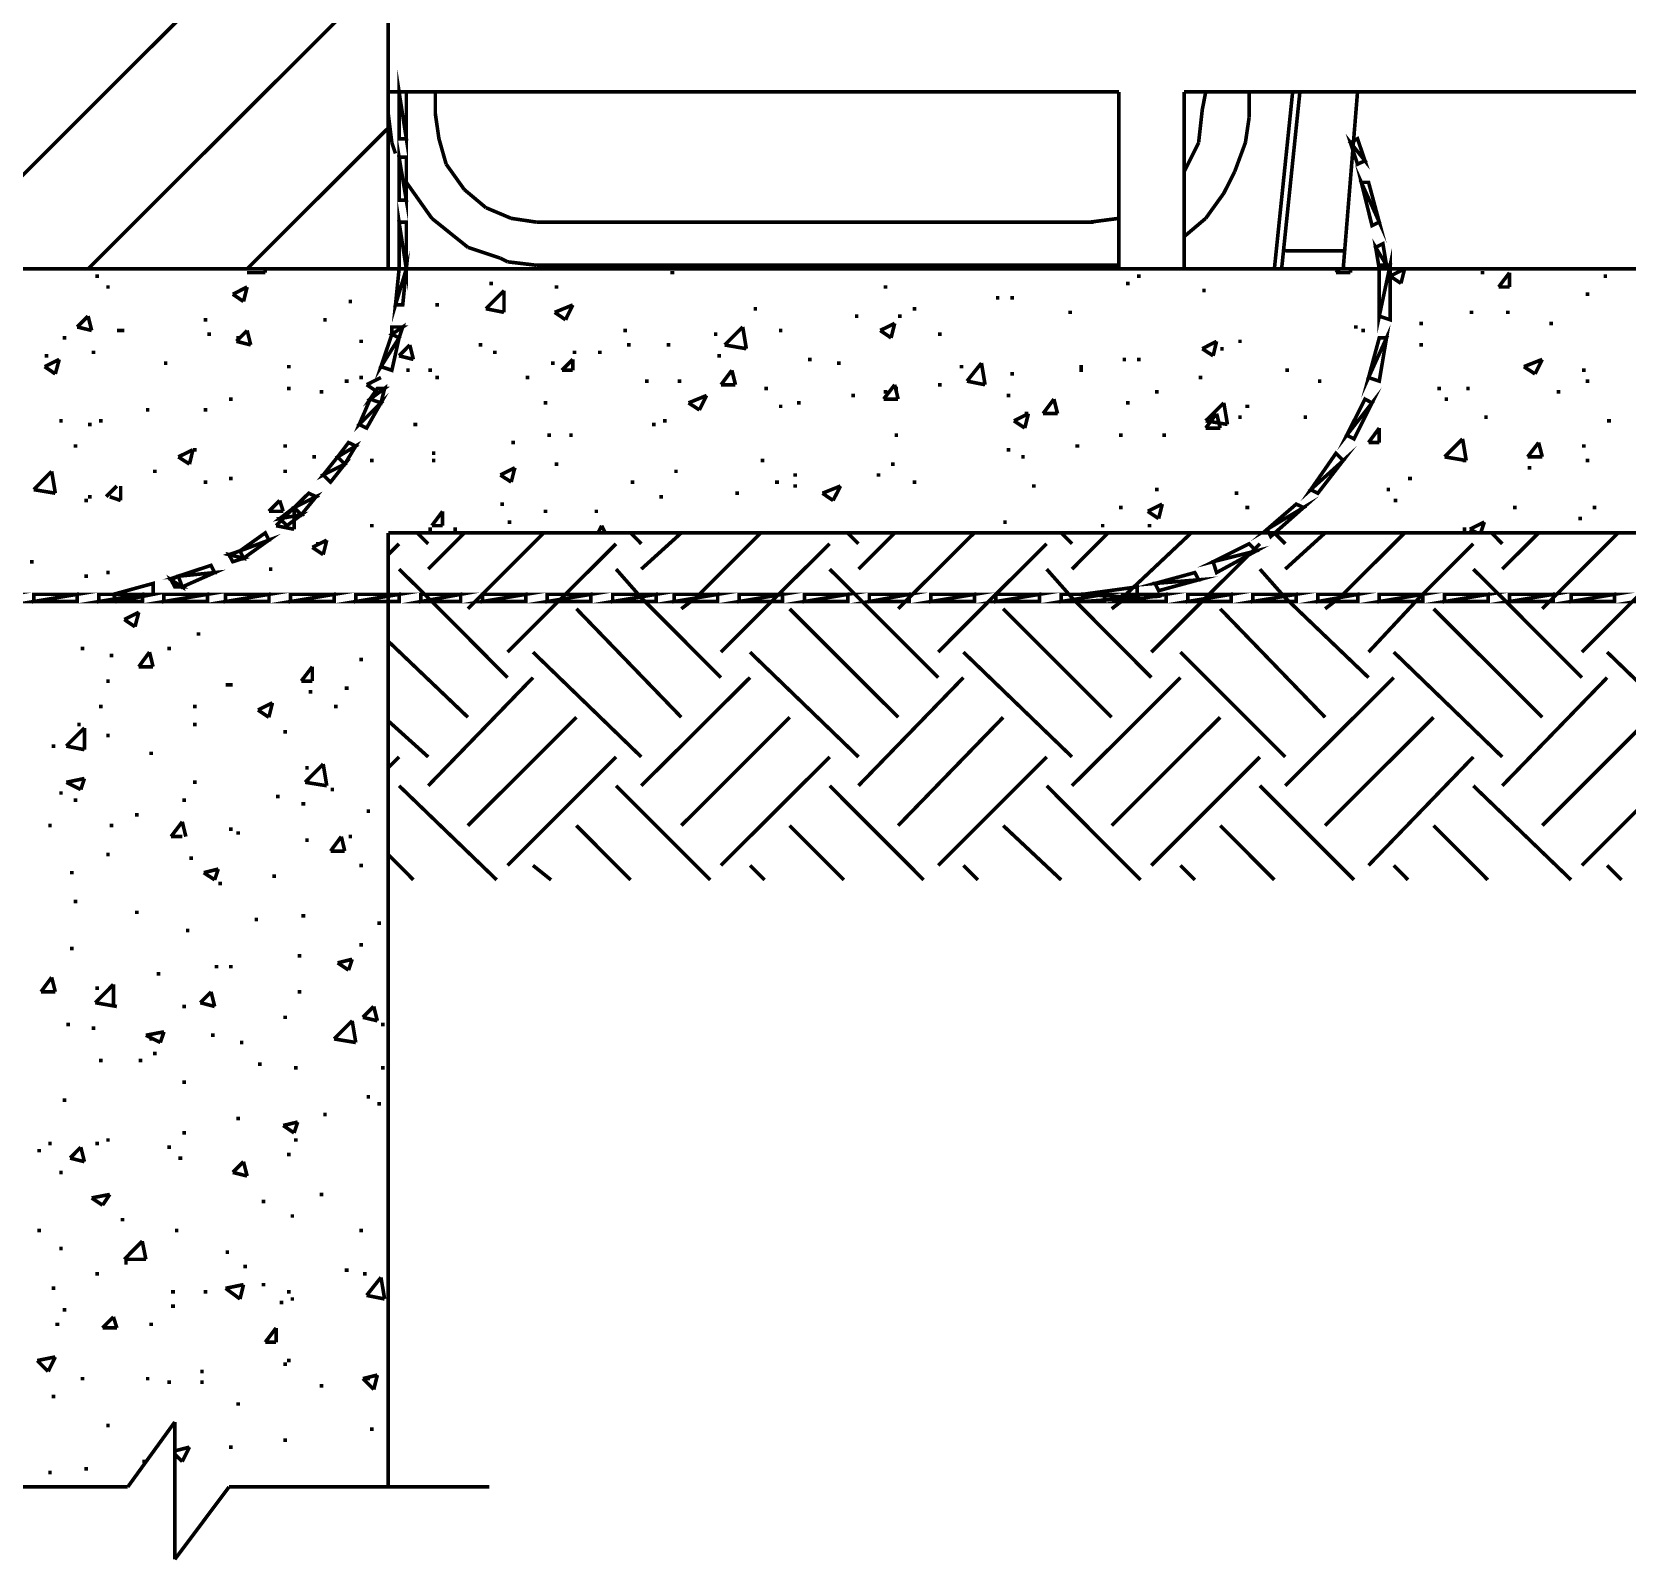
# Model space of a CAD drawing. Header units: metres. Extents: x 3290 to 4536, y 1562 to 1983.
# Drawn here: x 4018.59 to 4028.72, y 1672.8 to 1682.52 of the extents above; entities that cross this region are included whole.
import ezdxf

# ---------------------------------------------------------------- set-up
doc = ezdxf.new("R2010")
doc.units = ezdxf.units.M
for name, color, linetype in [('C00-00-00-BLACK', 7, 'Continuous'), ('C00-FF-00', 3, 'Continuous'), ('C95-49-00', 34, 'Continuous')]:
    doc.layers.add(name, color=color, linetype=linetype)

msp = doc.modelspace()

# ---------------------------------------------------------------- linework, layer by layer
at = {"layer": 'C00-00-00-BLACK', "const_width": 0.0229}
for points in [[(4020.849, 1742.303), (4020.849, 1681.01)], [(4018.047, 1681.124), (4020.849, 1683.924)], [(4018.943, 1681.01), (4020.849, 1682.914)], [(4025.489, 1682.134), (4020.849, 1682.134)], [(4020.849, 1681.997), (4020.849, 1682.134)], [(4021.148, 1681.997), (4021.148, 1682.134)], [(4025.489, 1681.01), (4025.489, 1682.134)], [(4034.906, 1682.134), (4025.903, 1682.134)], [(4025.903, 1681.01), (4025.903, 1682.134)], [(4026.04, 1682.134), (4026.018, 1682.02)], [(4026.316, 1682.134), (4026.316, 1681.974)], [(4026.592, 1682.134), (4026.476, 1681.01)], [(4026.638, 1682.134), (4026.522, 1681.01)], [(4027.004, 1682.134), (4026.913, 1681.01)], [(4020.849, 1681.997), (4020.872, 1681.812)], [(4021.148, 1681.997), (4021.171, 1681.837)], [(4025.995, 1681.812), (4026.018, 1682.02)], [(4026.292, 1681.812), (4026.316, 1681.974)], [(4019.953, 1681.01), (4020.849, 1681.905)], [(4020.872, 1681.812), (4020.895, 1681.743)], [(4021.171, 1681.837), (4021.217, 1681.675)], [(4025.903, 1681.628), (4025.995, 1681.812)], [(4026.224, 1681.628), (4026.292, 1681.812)], [(4021.217, 1681.675), (4021.332, 1681.514)], [(4020.964, 1681.56), (4021.126, 1681.331)], [(4026.155, 1681.491), (4026.224, 1681.628)], [(4021.332, 1681.514), (4021.469, 1681.399)], [(4026.04, 1681.331), (4026.155, 1681.491)], [(4021.469, 1681.399), (4021.63, 1681.331)], [(4021.126, 1681.331), (4021.355, 1681.147)], [(4021.63, 1681.331), (4021.791, 1681.307)], [(4021.791, 1681.307), (4025.328, 1681.307)], [(4025.305, 1681.307), (4025.489, 1681.331)], [(4025.903, 1681.215), (4026.04, 1681.331)], [(4021.355, 1681.147), (4021.561, 1681.078)], [(4021.561, 1681.078), (4021.607, 1681.055)], [(4021.607, 1681.055), (4021.791, 1681.033)], [(4026.913, 1681.124), (4026.545, 1681.124)], [(4066.947, 1681.01), (4018.047, 1681.01)], [(4018.989, 1680.964), (4019.012, 1680.964)], [(4019.953, 1681.01), (4019.976, 1681.01)], [(4019.953, 1680.986), (4020.068, 1680.986)], [(4020.068, 1680.986), (4020.068, 1681.01)], [(4021.791, 1681.033), (4025.328, 1681.033)], [(4022.64, 1680.986), (4022.665, 1680.986)], [(4025.328, 1681.033), (4025.489, 1681.033)], [(4025.604, 1680.964), (4025.626, 1680.964)], [(4025.971, 1681.01), (4025.995, 1681.01)], [(4026.867, 1680.986), (4026.89, 1681.01)], [(4026.867, 1680.986), (4026.959, 1680.986)], [(4026.959, 1680.986), (4026.959, 1681.01)], [(4027.211, 1680.964), (4027.303, 1681.01)], [(4027.211, 1680.964), (4027.28, 1680.918)], [(4027.28, 1680.918), (4027.303, 1681.01)], [(4027.786, 1680.986), (4027.809, 1680.986)], [(4027.9, 1680.895), (4027.969, 1680.986)], [(4027.969, 1680.895), (4027.969, 1680.986)], [(4028.566, 1680.964), (4028.589, 1680.964)], [(4019.058, 1680.895), (4019.081, 1680.895)], [(4019.862, 1680.849), (4019.953, 1680.895)], [(4019.862, 1680.849), (4019.93, 1680.803)], [(4019.93, 1680.803), (4019.953, 1680.895)], [(4021.469, 1680.757), (4021.584, 1680.872)], [(4021.492, 1680.918), (4021.515, 1680.918)], [(4021.584, 1680.734), (4021.584, 1680.872)], [(4021.906, 1680.895), (4021.93, 1680.895)], [(4023.995, 1680.895), (4024.019, 1680.895)], [(4025.534, 1680.918), (4025.557, 1680.918)], [(4026.018, 1680.872), (4026.04, 1680.872)], [(4027.9, 1680.895), (4027.969, 1680.895)], [(4028.452, 1680.849), (4028.475, 1680.849)], [(4020.597, 1680.803), (4020.62, 1680.803)], [(4021.148, 1680.781), (4021.171, 1680.781)], [(4021.469, 1680.757), (4021.584, 1680.734)], [(4021.906, 1680.734), (4022.021, 1680.781)], [(4021.975, 1680.687), (4022.021, 1680.781)], [(4023.169, 1680.757), (4023.191, 1680.757)], [(4024.179, 1680.757), (4024.202, 1680.757)], [(4024.708, 1680.826), (4024.73, 1680.826)], [(4024.8, 1680.826), (4024.822, 1680.826)], [(4018.874, 1680.641), (4018.943, 1680.71)], [(4018.966, 1680.619), (4018.943, 1680.71)], [(4019.678, 1680.687), (4019.701, 1680.687)], [(4020.436, 1680.687), (4020.459, 1680.687)], [(4021.906, 1680.734), (4021.975, 1680.687)], [(4023.812, 1680.71), (4023.835, 1680.71)], [(4023.973, 1680.619), (4024.065, 1680.664)], [(4024.042, 1680.572), (4024.065, 1680.664)], [(4024.087, 1680.71), (4024.11, 1680.71)], [(4025.168, 1680.734), (4025.191, 1680.734)], [(4027.396, 1680.664), (4027.419, 1680.664)], [(4027.717, 1680.734), (4027.739, 1680.734)], [(4027.946, 1680.734), (4027.969, 1680.734)], [(4028.222, 1680.664), (4028.246, 1680.664)], [(4018.782, 1680.572), (4018.805, 1680.572)], [(4018.874, 1680.641), (4018.966, 1680.619)], [(4019.126, 1680.619), (4019.15, 1680.619)], [(4019.15, 1680.619), (4019.173, 1680.619)], [(4019.701, 1680.595), (4019.724, 1680.595)], [(4019.885, 1680.55), (4019.953, 1680.619)], [(4019.885, 1680.572), (4019.908, 1680.572)], [(4019.885, 1680.55), (4019.976, 1680.527)], [(4019.976, 1680.527), (4019.953, 1680.619)], [(4020.665, 1680.55), (4020.688, 1680.55)], [(4022.342, 1680.619), (4022.365, 1680.619)], [(4022.917, 1680.595), (4022.939, 1680.595)], [(4022.985, 1680.527), (4023.1, 1680.641)], [(4023.123, 1680.503), (4023.1, 1680.641)], [(4023.33, 1680.619), (4023.352, 1680.619)], [(4023.973, 1680.619), (4024.042, 1680.572)], [(4024.341, 1680.595), (4024.364, 1680.595)], [(4026.018, 1680.503), (4026.109, 1680.55)], [(4026.087, 1680.458), (4026.109, 1680.55)], [(4026.247, 1680.55), (4026.269, 1680.55)], [(4026.982, 1680.641), (4027.004, 1680.641)], [(4027.028, 1680.619), (4027.051, 1680.619)], [(4018.667, 1680.458), (4018.69, 1680.458)], [(4018.966, 1680.48), (4018.989, 1680.48)], [(4020.918, 1680.458), (4020.986, 1680.527)], [(4020.918, 1680.458), (4021.009, 1680.435)], [(4021.009, 1680.435), (4020.986, 1680.527)], [(4021.424, 1680.527), (4021.447, 1680.527)], [(4021.515, 1680.48), (4021.538, 1680.48)], [(4022.021, 1680.48), (4022.044, 1680.48)], [(4022.182, 1680.48), (4022.204, 1680.48)], [(4022.365, 1680.527), (4022.388, 1680.527)], [(4022.617, 1680.527), (4022.64, 1680.527)], [(4022.939, 1680.458), (4022.962, 1680.458)], [(4022.985, 1680.527), (4023.123, 1680.503)], [(4026.018, 1680.503), (4026.087, 1680.458)], [(4026.132, 1680.503), (4026.155, 1680.503)], [(4027.396, 1680.527), (4027.419, 1680.527)], [(4018.667, 1680.389), (4018.76, 1680.435)], [(4018.667, 1680.389), (4018.735, 1680.343)], [(4018.735, 1680.343), (4018.76, 1680.435)], [(4019.425, 1680.412), (4019.447, 1680.412)], [(4020.206, 1680.389), (4020.229, 1680.389)], [(4020.964, 1680.366), (4020.986, 1680.366)], [(4021.103, 1680.366), (4021.126, 1680.366)], [(4021.883, 1680.412), (4021.906, 1680.412)], [(4021.952, 1680.366), (4022.021, 1680.435)], [(4021.952, 1680.366), (4022.021, 1680.366)], [(4022.021, 1680.366), (4022.021, 1680.435)], [(4022.962, 1680.274), (4023.031, 1680.366)], [(4023.054, 1680.274), (4023.031, 1680.366)], [(4023.514, 1680.435), (4023.537, 1680.435)], [(4023.698, 1680.412), (4023.721, 1680.412)], [(4024.478, 1680.389), (4024.501, 1680.389)], [(4024.524, 1680.297), (4024.616, 1680.412)], [(4024.639, 1680.274), (4024.616, 1680.412)], [(4024.8, 1680.343), (4024.822, 1680.343)], [(4025.237, 1680.389), (4025.26, 1680.389)], [(4025.237, 1680.366), (4025.26, 1680.366)], [(4025.512, 1680.435), (4025.534, 1680.435)], [(4025.604, 1680.435), (4025.626, 1680.435)], [(4026.545, 1680.366), (4026.569, 1680.366)], [(4028.06, 1680.389), (4028.177, 1680.435)], [(4028.06, 1680.389), (4028.131, 1680.343)], [(4028.131, 1680.343), (4028.177, 1680.435)], [(4028.429, 1680.366), (4028.452, 1680.366)], [(4020.206, 1680.251), (4020.229, 1680.251)], [(4020.573, 1680.297), (4020.597, 1680.297)], [(4020.665, 1680.32), (4020.688, 1680.32)], [(4020.712, 1680.274), (4020.803, 1680.32)], [(4020.712, 1680.274), (4020.78, 1680.229)], [(4021.148, 1680.32), (4021.171, 1680.32)], [(4021.721, 1680.32), (4021.744, 1680.32)], [(4022.48, 1680.297), (4022.503, 1680.297)], [(4022.687, 1680.297), (4022.71, 1680.297)], [(4022.962, 1680.274), (4023.054, 1680.274)], [(4023.238, 1680.251), (4023.26, 1680.251)], [(4023.995, 1680.183), (4024.065, 1680.274)], [(4024.087, 1680.183), (4024.065, 1680.274)], [(4024.065, 1680.251), (4024.087, 1680.251)], [(4024.341, 1680.274), (4024.364, 1680.274)], [(4024.524, 1680.297), (4024.639, 1680.274)], [(4025.995, 1680.32), (4026.018, 1680.32)], [(4026.752, 1680.297), (4026.775, 1680.297)], [(4027.51, 1680.251), (4027.534, 1680.251)], [(4027.694, 1680.251), (4027.717, 1680.251)], [(4028.452, 1680.297), (4028.475, 1680.297)], [(4019.838, 1680.183), (4019.862, 1680.183)], [(4020.413, 1680.229), (4020.436, 1680.229)], [(4021.836, 1680.159), (4021.859, 1680.159)], [(4022.756, 1680.159), (4022.871, 1680.206)], [(4022.756, 1680.159), (4022.825, 1680.114)], [(4022.825, 1680.114), (4022.871, 1680.206)], [(4023.33, 1680.137), (4023.352, 1680.137)], [(4023.445, 1680.159), (4023.469, 1680.159)], [(4023.789, 1680.206), (4023.812, 1680.206)], [(4023.995, 1680.229), (4024.019, 1680.229)], [(4023.995, 1680.183), (4024.087, 1680.183)], [(4024.777, 1680.206), (4024.8, 1680.206)], [(4025.007, 1680.091), (4025.076, 1680.183)], [(4025.099, 1680.091), (4025.076, 1680.183)], [(4025.534, 1680.159), (4025.557, 1680.159)], [(4025.718, 1680.229), (4025.741, 1680.229)], [(4026.04, 1680.045), (4026.155, 1680.159)], [(4026.178, 1680.022), (4026.155, 1680.159)], [(4026.292, 1680.137), (4026.316, 1680.137)], [(4027.557, 1680.183), (4027.579, 1680.183)], [(4028.269, 1680.229), (4028.292, 1680.229)], [(4018.76, 1680.045), (4018.782, 1680.045)], [(4019.012, 1680.045), (4019.035, 1680.045)], [(4019.31, 1680.114), (4019.333, 1680.114)], [(4019.678, 1680.114), (4019.701, 1680.114)], [(4022.594, 1680.045), (4022.617, 1680.045)], [(4024.822, 1680.045), (4024.914, 1680.091)], [(4024.822, 1680.045), (4024.891, 1679.999)], [(4024.891, 1679.999), (4024.914, 1680.091)], [(4024.891, 1680.091), (4024.914, 1680.091)], [(4025.007, 1680.091), (4025.099, 1680.091)], [(4026.04, 1679.999), (4026.109, 1680.091)], [(4026.04, 1680.045), (4026.178, 1680.022)], [(4026.132, 1679.999), (4026.109, 1680.091)], [(4026.247, 1680.068), (4026.269, 1680.068)], [(4026.661, 1680.068), (4026.684, 1680.068)], [(4027.809, 1680.068), (4027.831, 1680.068)], [(4028.589, 1680.045), (4028.613, 1680.045)], [(4018.943, 1680.022), (4018.966, 1680.022)], [(4021.009, 1680.022), (4021.033, 1680.022)], [(4021.859, 1679.954), (4021.883, 1679.954)], [(4021.998, 1679.954), (4022.021, 1679.954)], [(4022.525, 1680.022), (4022.548, 1680.022)], [(4024.065, 1679.954), (4024.087, 1679.954)], [(4025.489, 1679.954), (4025.512, 1679.954)], [(4025.764, 1679.954), (4025.788, 1679.954)], [(4026.04, 1679.999), (4026.132, 1679.999)], [(4027.074, 1679.907), (4027.142, 1679.999)], [(4027.142, 1679.907), (4027.142, 1679.999)], [(4018.852, 1679.885), (4018.874, 1679.885)], [(4019.516, 1679.816), (4019.609, 1679.861)], [(4019.587, 1679.77), (4019.609, 1679.861)], [(4019.609, 1679.861), (4019.633, 1679.861)], [(4020.182, 1679.885), (4020.206, 1679.885)], [(4021.126, 1679.839), (4021.148, 1679.839)], [(4021.63, 1679.907), (4021.653, 1679.907)], [(4024.777, 1679.861), (4024.8, 1679.861)], [(4025.213, 1679.885), (4025.237, 1679.885)], [(4027.074, 1679.907), (4027.142, 1679.907)], [(4027.557, 1679.816), (4027.671, 1679.93)], [(4027.694, 1679.793), (4027.671, 1679.93)], [(4028.084, 1679.816), (4028.154, 1679.907)], [(4028.177, 1679.816), (4028.154, 1679.907)], [(4028.429, 1679.885), (4028.452, 1679.885)], [(4019.516, 1679.816), (4019.587, 1679.77)], [(4020.367, 1679.816), (4020.391, 1679.816)], [(4020.734, 1679.793), (4020.757, 1679.793)], [(4021.126, 1679.793), (4021.148, 1679.793)], [(4021.561, 1679.701), (4021.653, 1679.747)], [(4021.63, 1679.656), (4021.653, 1679.747)], [(4021.906, 1679.77), (4021.93, 1679.77)], [(4023.215, 1679.793), (4023.238, 1679.793)], [(4024.042, 1679.77), (4024.065, 1679.77)], [(4024.869, 1679.816), (4024.891, 1679.816)], [(4027.557, 1679.816), (4027.694, 1679.793)], [(4027.671, 1679.793), (4027.694, 1679.793)], [(4028.084, 1679.816), (4028.177, 1679.816)], [(4028.084, 1679.747), (4028.108, 1679.747)], [(4028.154, 1679.816), (4028.177, 1679.816)], [(4028.452, 1679.793), (4028.475, 1679.793)], [(4018.598, 1679.608), (4018.712, 1679.724)], [(4018.735, 1679.585), (4018.712, 1679.724)], [(4019.058, 1679.563), (4019.126, 1679.631)], [(4019.15, 1679.539), (4019.15, 1679.631)], [(4019.356, 1679.724), (4019.379, 1679.724)], [(4019.678, 1679.656), (4019.701, 1679.656)], [(4019.838, 1679.678), (4019.862, 1679.678)], [(4020.182, 1679.724), (4020.206, 1679.724)], [(4021.561, 1679.701), (4021.63, 1679.656)], [(4022.388, 1679.656), (4022.411, 1679.656)], [(4022.665, 1679.724), (4022.687, 1679.724)], [(4023.306, 1679.656), (4023.33, 1679.656)], [(4023.421, 1679.701), (4023.445, 1679.701)], [(4023.421, 1679.631), (4023.445, 1679.631)], [(4023.606, 1679.585), (4023.721, 1679.631)], [(4023.674, 1679.539), (4023.721, 1679.631)], [(4023.95, 1679.701), (4023.973, 1679.701)], [(4024.179, 1679.656), (4024.202, 1679.656)], [(4024.937, 1679.631), (4024.96, 1679.631)], [(4027.325, 1679.678), (4027.35, 1679.678)], [(4018.598, 1679.608), (4018.735, 1679.585)], [(4018.92, 1679.539), (4018.943, 1679.539)], [(4018.943, 1679.563), (4018.966, 1679.563)], [(4019.081, 1679.563), (4019.15, 1679.539)], [(4020.091, 1679.47), (4020.16, 1679.539)], [(4020.182, 1679.47), (4020.16, 1679.539)], [(4022.571, 1679.563), (4022.594, 1679.563)], [(4023.054, 1679.585), (4023.077, 1679.585)], [(4023.606, 1679.585), (4023.674, 1679.539)], [(4025.718, 1679.608), (4025.741, 1679.608)], [(4026.224, 1679.585), (4026.247, 1679.585)], [(4027.188, 1679.608), (4027.211, 1679.608)], [(4027.234, 1679.539), (4027.257, 1679.539)], [(4020.091, 1679.47), (4020.182, 1679.47)], [(4020.137, 1679.379), (4020.251, 1679.494)], [(4020.251, 1679.356), (4020.251, 1679.494)], [(4021.126, 1679.379), (4021.194, 1679.47)], [(4021.194, 1679.379), (4021.194, 1679.47)], [(4021.561, 1679.516), (4021.584, 1679.516)], [(4021.836, 1679.47), (4021.859, 1679.47)], [(4022.159, 1679.47), (4022.182, 1679.47)], [(4025.489, 1679.494), (4025.512, 1679.494)], [(4025.672, 1679.47), (4025.764, 1679.516)], [(4025.672, 1679.47), (4025.741, 1679.424)], [(4025.741, 1679.424), (4025.764, 1679.516)], [(4026.292, 1679.494), (4026.316, 1679.494)], [(4027.992, 1679.494), (4028.015, 1679.494)], [(4028.498, 1679.494), (4028.521, 1679.494)], [(4020.137, 1679.379), (4020.251, 1679.356)], [(4020.734, 1679.379), (4020.757, 1679.379)], [(4020.849, 1679.333), (4039.96, 1679.333)], [(4020.849, 1673.273), (4020.849, 1679.333)], [(4021.103, 1679.356), (4021.126, 1679.356)], [(4021.126, 1679.379), (4021.194, 1679.379)], [(4021.263, 1679.356), (4021.286, 1679.356)], [(4021.607, 1679.402), (4021.63, 1679.402)], [(4022.182, 1679.333), (4022.204, 1679.379)], [(4022.227, 1679.333), (4022.204, 1679.379)], [(4024.754, 1679.402), (4024.777, 1679.402)], [(4025.374, 1679.379), (4025.397, 1679.379)], [(4025.672, 1679.379), (4025.695, 1679.379)], [(4027.671, 1679.356), (4027.694, 1679.356)], [(4027.717, 1679.356), (4027.809, 1679.402)], [(4027.717, 1679.356), (4027.763, 1679.333)], [(4027.786, 1679.333), (4027.809, 1679.402)], [(4028.406, 1679.424), (4028.429, 1679.424)], [(4020.367, 1679.241), (4020.459, 1679.287)], [(4020.367, 1679.241), (4020.436, 1679.195)], [(4020.367, 1679.241), (4020.391, 1679.241)], [(4020.391, 1679.264), (4020.413, 1679.264)], [(4020.436, 1679.195), (4020.459, 1679.287)], [(4018.575, 1679.15), (4018.598, 1679.15)], [(4018.92, 1679.058), (4018.943, 1679.058)], [(4019.058, 1679.081), (4019.081, 1679.081)], [(4020.091, 1679.103), (4020.114, 1679.103)], [(4019.173, 1678.783), (4019.265, 1678.829)], [(4019.241, 1678.737), (4019.265, 1678.829)], [(4019.173, 1678.783), (4019.241, 1678.737)], [(4019.633, 1678.691), (4019.656, 1678.691)], [(4018.897, 1678.599), (4018.92, 1678.599)], [(4019.081, 1678.554), (4019.104, 1678.554)], [(4019.265, 1678.483), (4019.333, 1678.576)], [(4019.356, 1678.483), (4019.333, 1678.576)], [(4019.447, 1678.599), (4019.47, 1678.599)], [(4020.665, 1678.529), (4020.688, 1678.529)], [(4019.265, 1678.483), (4019.356, 1678.483)], [(4020.297, 1678.392), (4020.367, 1678.483)], [(4020.367, 1678.392), (4020.367, 1678.483)], [(4019.058, 1678.392), (4019.081, 1678.392)], [(4019.816, 1678.368), (4019.838, 1678.368)], [(4019.838, 1678.368), (4019.862, 1678.368)], [(4020.297, 1678.392), (4020.367, 1678.392)], [(4020.344, 1678.323), (4020.367, 1678.323)], [(4020.573, 1678.346), (4020.597, 1678.346)], [(4019.012, 1678.231), (4019.035, 1678.231)], [(4019.609, 1678.231), (4019.633, 1678.231)], [(4020.022, 1678.208), (4020.114, 1678.254)], [(4020.091, 1678.162), (4020.114, 1678.254)], [(4020.505, 1678.231), (4020.528, 1678.231)], [(4018.874, 1678.116), (4018.897, 1678.116)], [(4019.609, 1678.116), (4019.633, 1678.116)], [(4020.022, 1678.208), (4020.091, 1678.162)], [(4018.805, 1677.979), (4018.92, 1678.094)], [(4018.92, 1677.956), (4018.92, 1678.094)], [(4019.058, 1678.047), (4019.081, 1678.047)], [(4020.182, 1678.07), (4020.206, 1678.07)], [(4018.712, 1677.979), (4018.735, 1677.979)], [(4018.805, 1677.979), (4018.92, 1677.956)], [(4019.333, 1677.933), (4019.356, 1677.933)], [(4020.322, 1677.749), (4020.436, 1677.865)], [(4020.322, 1677.841), (4020.344, 1677.841)], [(4020.459, 1677.727), (4020.436, 1677.865)], [(4018.805, 1677.749), (4018.92, 1677.773)], [(4018.805, 1677.749), (4018.897, 1677.703)], [(4018.897, 1677.703), (4018.92, 1677.773)], [(4019.609, 1677.749), (4019.633, 1677.749)], [(4020.322, 1677.749), (4020.459, 1677.727)], [(4018.76, 1677.681), (4018.782, 1677.681)], [(4018.852, 1677.635), (4018.874, 1677.635)], [(4019.541, 1677.635), (4019.564, 1677.635)], [(4020.137, 1677.658), (4020.16, 1677.658)], [(4020.297, 1677.612), (4020.322, 1677.612)], [(4020.483, 1677.703), (4020.505, 1677.703)], [(4019.241, 1677.543), (4019.265, 1677.543)], [(4020.712, 1677.566), (4020.734, 1677.566)], [(4018.69, 1677.474), (4018.712, 1677.474)], [(4019.081, 1677.474), (4019.104, 1677.474)], [(4019.47, 1677.404), (4019.541, 1677.498)], [(4019.47, 1677.404), (4019.541, 1677.404)], [(4019.564, 1677.404), (4019.541, 1677.498)], [(4019.838, 1677.452), (4019.862, 1677.452)], [(4019.885, 1677.427), (4019.908, 1677.427)], [(4020.483, 1677.312), (4020.551, 1677.404)], [(4020.573, 1677.312), (4020.551, 1677.404)], [(4020.597, 1677.404), (4020.62, 1677.404)], [(4020.322, 1677.381), (4020.344, 1677.381)], [(4020.483, 1677.312), (4020.573, 1677.312)], [(4019.058, 1677.29), (4019.081, 1677.29)], [(4019.587, 1677.267), (4019.609, 1677.267)], [(4019.678, 1677.175), (4019.77, 1677.198)], [(4019.747, 1677.129), (4019.77, 1677.198)], [(4020.665, 1677.221), (4020.688, 1677.221)], [(4018.829, 1677.175), (4018.852, 1677.175)], [(4019.678, 1677.175), (4019.747, 1677.129)], [(4019.77, 1677.106), (4019.793, 1677.106)], [(4020.114, 1677.152), (4020.137, 1677.152)], [(4018.852, 1676.992), (4018.874, 1676.992)], [(4019.241, 1676.923), (4019.265, 1676.923)], [(4020.297, 1676.9), (4020.322, 1676.9)], [(4019.564, 1676.808), (4019.587, 1676.808)], [(4020, 1676.877), (4020.022, 1676.877)], [(4020.78, 1676.854), (4020.803, 1676.854)], [(4018.829, 1676.694), (4018.852, 1676.694)], [(4020.665, 1676.717), (4020.688, 1676.717)], [(4020.274, 1676.647), (4020.297, 1676.647)], [(4020.528, 1676.602), (4020.62, 1676.625)], [(4020.528, 1676.602), (4020.597, 1676.556)], [(4020.597, 1676.556), (4020.62, 1676.625)], [(4018.644, 1676.418), (4018.712, 1676.51)], [(4018.735, 1676.418), (4018.712, 1676.51)], [(4019.379, 1676.533), (4019.402, 1676.533)], [(4019.747, 1676.578), (4019.77, 1676.578)], [(4019.838, 1676.578), (4019.862, 1676.578)], [(4018.644, 1676.418), (4018.735, 1676.418)], [(4018.989, 1676.349), (4019.104, 1676.465)], [(4018.989, 1676.441), (4019.012, 1676.441)], [(4019.104, 1676.325), (4019.104, 1676.465)], [(4019.656, 1676.349), (4019.724, 1676.418)], [(4019.747, 1676.325), (4019.724, 1676.418)], [(4020.274, 1676.418), (4020.297, 1676.418)], [(4018.989, 1676.349), (4019.126, 1676.325)], [(4019.541, 1676.325), (4019.564, 1676.325)], [(4019.656, 1676.349), (4019.747, 1676.325)], [(4020.688, 1676.256), (4020.757, 1676.325)], [(4020.78, 1676.234), (4020.757, 1676.325)], [(4018.805, 1676.211), (4018.829, 1676.211)], [(4018.966, 1676.187), (4018.989, 1676.187)], [(4020.182, 1676.256), (4020.206, 1676.256)], [(4020.505, 1676.119), (4020.62, 1676.234)], [(4020.643, 1676.096), (4020.62, 1676.234)], [(4020.688, 1676.256), (4020.78, 1676.234)], [(4020.803, 1676.211), (4020.826, 1676.211)], [(4019.31, 1676.142), (4019.425, 1676.164)], [(4019.31, 1676.142), (4019.402, 1676.096)], [(4019.333, 1676.119), (4019.356, 1676.119)], [(4019.402, 1676.096), (4019.425, 1676.164)], [(4019.724, 1676.142), (4019.747, 1676.142)], [(4019.908, 1676.096), (4019.93, 1676.096)], [(4020.505, 1676.119), (4020.643, 1676.096)], [(4020.505, 1676.119), (4020.528, 1676.119)], [(4019.356, 1676.027), (4019.379, 1676.027)], [(4019.012, 1675.982), (4019.035, 1675.982)], [(4019.265, 1675.982), (4019.287, 1675.982)], [(4020.022, 1675.958), (4020.045, 1675.958)], [(4020.251, 1675.935), (4020.274, 1675.935)], [(4020.803, 1675.935), (4020.826, 1675.935)], [(4019.541, 1675.844), (4019.564, 1675.844)], [(4018.782, 1675.729), (4018.805, 1675.729)], [(4020.712, 1675.751), (4020.734, 1675.751)], [(4020.78, 1675.707), (4020.803, 1675.707)], [(4019.885, 1675.614), (4019.908, 1675.614)], [(4020.182, 1675.569), (4020.274, 1675.591)], [(4020.251, 1675.522), (4020.274, 1675.591)], [(4020.436, 1675.638), (4020.459, 1675.638)], [(4019.058, 1675.477), (4019.081, 1675.477)], [(4019.541, 1675.522), (4019.564, 1675.522)], [(4020.182, 1675.569), (4020.251, 1675.522)], [(4020.251, 1675.477), (4020.274, 1675.477)], [(4018.62, 1675.409), (4018.644, 1675.409)], [(4018.69, 1675.454), (4018.712, 1675.454)], [(4018.829, 1675.362), (4018.897, 1675.431)], [(4018.92, 1675.339), (4018.897, 1675.431)], [(4018.989, 1675.454), (4019.012, 1675.454)], [(4019.447, 1675.431), (4019.47, 1675.431)], [(4020.206, 1675.385), (4020.229, 1675.385)], [(4018.829, 1675.362), (4018.92, 1675.339)], [(4019.516, 1675.362), (4019.541, 1675.362)], [(4019.862, 1675.271), (4019.93, 1675.339)], [(4019.953, 1675.248), (4019.93, 1675.339)], [(4018.76, 1675.271), (4018.782, 1675.271)], [(4019.862, 1675.271), (4019.953, 1675.248)], [(4018.966, 1675.109), (4019.081, 1675.131)], [(4018.966, 1675.109), (4019.035, 1675.063)], [(4019.035, 1675.063), (4019.081, 1675.131)], [(4020.045, 1675.086), (4020.068, 1675.086)], [(4020.413, 1675.131), (4020.436, 1675.131)], [(4019.15, 1674.971), (4019.173, 1674.971)], [(4020.229, 1674.994), (4020.251, 1674.994)], [(4018.62, 1674.902), (4018.644, 1674.902)], [(4019.494, 1674.902), (4019.516, 1674.902)], [(4020.665, 1674.902), (4020.688, 1674.902)], [(4018.76, 1674.787), (4018.782, 1674.787)], [(4019.173, 1674.719), (4019.287, 1674.834)], [(4019.31, 1674.719), (4019.287, 1674.834)], [(4019.173, 1674.719), (4019.31, 1674.719)], [(4019.173, 1674.696), (4019.195, 1674.696)], [(4019.816, 1674.765), (4019.838, 1674.765)], [(4019.93, 1674.673), (4019.953, 1674.673)], [(4018.989, 1674.627), (4019.012, 1674.627)], [(4020.573, 1674.65), (4020.597, 1674.65)], [(4020.688, 1674.627), (4020.712, 1674.627)], [(4020.712, 1674.49), (4020.803, 1674.604)], [(4020.826, 1674.467), (4020.803, 1674.604)], [(4018.712, 1674.535), (4018.735, 1674.535)], [(4019.47, 1674.513), (4019.494, 1674.513)], [(4019.678, 1674.513), (4019.701, 1674.513)], [(4019.816, 1674.535), (4019.93, 1674.558)], [(4019.816, 1674.535), (4019.908, 1674.467)], [(4019.908, 1674.467), (4019.93, 1674.558)], [(4020.045, 1674.558), (4020.068, 1674.558)], [(4020.206, 1674.513), (4020.229, 1674.513)], [(4020.229, 1674.467), (4020.251, 1674.467)], [(4020.712, 1674.49), (4020.826, 1674.467)], [(4018.782, 1674.398), (4018.805, 1674.398)], [(4019.47, 1674.421), (4019.494, 1674.421)], [(4020.16, 1674.444), (4020.182, 1674.444)], [(4018.735, 1674.306), (4018.76, 1674.306)], [(4019.035, 1674.283), (4019.104, 1674.353)], [(4019.035, 1674.283), (4019.126, 1674.283)], [(4019.126, 1674.283), (4019.104, 1674.353)], [(4019.333, 1674.306), (4019.356, 1674.306)], [(4020.068, 1674.192), (4020.137, 1674.283)], [(4020.137, 1674.192), (4020.137, 1674.283)], [(4020.068, 1674.192), (4020.137, 1674.192)], [(4018.62, 1674.076), (4018.735, 1674.099)], [(4018.62, 1674.076), (4018.69, 1674.007)], [(4018.69, 1674.007), (4018.735, 1674.099)], [(4020.206, 1674.076), (4020.229, 1674.076)], [(4018.897, 1673.961), (4018.92, 1673.961)], [(4019.31, 1673.961), (4019.333, 1673.961)], [(4019.656, 1674.007), (4019.678, 1674.007)], [(4020.182, 1674.053), (4020.206, 1674.053)], [(4020.688, 1673.961), (4020.78, 1673.984)], [(4020.688, 1673.961), (4020.757, 1673.892)], [(4020.712, 1673.961), (4020.734, 1673.961)], [(4020.757, 1673.892), (4020.78, 1673.984)], [(4019.447, 1673.938), (4019.47, 1673.938)], [(4019.656, 1673.938), (4019.678, 1673.938)], [(4020.413, 1673.915), (4020.436, 1673.915)], [(4018.712, 1673.847), (4018.735, 1673.847)], [(4019.885, 1673.8), (4019.908, 1673.8)], [(4019.058, 1673.663), (4019.081, 1673.663)], [(4019.494, 1673.686), (4019.195, 1673.273)], [(4019.494, 1672.813), (4019.494, 1673.686)], [(4020.182, 1673.571), (4020.206, 1673.571)], [(4020.734, 1673.64), (4020.757, 1673.64)], [(4019.494, 1673.502), (4019.587, 1673.526)], [(4019.494, 1673.48), (4019.541, 1673.434)], [(4019.541, 1673.434), (4019.587, 1673.526)], [(4019.838, 1673.526), (4019.862, 1673.526)], [(4018.69, 1673.365), (4018.712, 1673.365)], [(4018.92, 1673.388), (4018.943, 1673.388)], [(4019.287, 1673.434), (4019.31, 1673.434)], [(4017.221, 1673.273), (4019.195, 1673.273)], [(4019.494, 1672.813), (4019.838, 1673.273)], [(4019.838, 1673.273), (4021.492, 1673.273)]]:
    msp.add_lwpolyline(points, dxfattribs=at)
at = {"layer": 'C00-FF-00', "const_width": 0.0229}
for points in [[(4020.918, 1681.837), (4020.964, 1681.837), (4020.918, 1682.134), (4020.918, 1681.837)], [(4020.964, 1681.837), (4020.918, 1682.134), (4020.964, 1682.134), (4020.964, 1681.837)], [(4020.918, 1681.446), (4020.964, 1681.446), (4020.918, 1681.72), (4020.918, 1681.446)], [(4027.004, 1681.675), (4027.051, 1681.697), (4026.959, 1681.812), (4027.004, 1681.675)], [(4027.051, 1681.697), (4026.959, 1681.812), (4027.004, 1681.837), (4027.051, 1681.697)], [(4020.964, 1681.446), (4020.918, 1681.72), (4020.964, 1681.72), (4020.964, 1681.446)], [(4027.096, 1681.285), (4027.142, 1681.307), (4027.028, 1681.56), (4027.096, 1681.285)], [(4027.142, 1681.307), (4027.028, 1681.56), (4027.074, 1681.56), (4027.142, 1681.307)], [(4020.918, 1681.01), (4020.964, 1681.01), (4020.918, 1681.307), (4020.918, 1681.01)], [(4020.964, 1681.01), (4020.918, 1681.307), (4020.964, 1681.307), (4020.964, 1681.01)], [(4027.142, 1681.01), (4027.188, 1681.033), (4027.119, 1681.147), (4027.142, 1681.01)], [(4027.188, 1681.033), (4027.119, 1681.147), (4027.165, 1681.17), (4027.188, 1681.033)], [(4020.941, 1680.781), (4020.895, 1680.781), (4020.964, 1681.01), (4020.941, 1680.781)], [(4027.211, 1680.687), (4027.142, 1680.71), (4027.211, 1681.033), (4027.211, 1680.687)], [(4020.895, 1680.781), (4020.964, 1681.01), (4020.918, 1681.01), (4020.895, 1680.781)], [(4027.142, 1680.71), (4027.211, 1681.033), (4027.142, 1681.033), (4027.142, 1680.71)], [(4020.918, 1680.572), (4020.872, 1680.595), (4020.941, 1680.641), (4020.918, 1680.572)], [(4027.142, 1680.297), (4027.074, 1680.32), (4027.188, 1680.572), (4027.142, 1680.297)], [(4020.803, 1680.389), (4020.918, 1680.572), (4020.872, 1680.595), (4020.803, 1680.389)], [(4020.872, 1680.366), (4020.803, 1680.389), (4020.918, 1680.572), (4020.872, 1680.366)], [(4020.872, 1680.595), (4020.941, 1680.641), (4020.872, 1680.641), (4020.872, 1680.595)], [(4027.074, 1680.32), (4027.188, 1680.572), (4027.142, 1680.572), (4027.074, 1680.32)], [(4020.734, 1680.183), (4020.826, 1680.251), (4020.78, 1680.251), (4020.734, 1680.183)], [(4020.803, 1680.159), (4020.734, 1680.183), (4020.826, 1680.251), (4020.803, 1680.159)], [(4026.982, 1679.93), (4026.936, 1679.954), (4027.096, 1680.159), (4026.982, 1679.93)], [(4020.665, 1680.022), (4020.803, 1680.159), (4020.734, 1680.183), (4020.665, 1680.022)], [(4020.712, 1679.999), (4020.665, 1680.022), (4020.803, 1680.159), (4020.712, 1679.999)], [(4026.936, 1679.954), (4027.096, 1680.159), (4027.051, 1680.183), (4026.936, 1679.954)], [(4020.528, 1679.816), (4020.643, 1679.885), (4020.597, 1679.907), (4020.528, 1679.816)], [(4020.573, 1679.77), (4020.528, 1679.816), (4020.643, 1679.885), (4020.573, 1679.77)], [(4026.707, 1679.608), (4026.913, 1679.793), (4026.867, 1679.839), (4026.707, 1679.608)], [(4026.752, 1679.585), (4026.707, 1679.608), (4026.913, 1679.793), (4026.752, 1679.585)], [(4020.436, 1679.701), (4020.573, 1679.77), (4020.528, 1679.816), (4020.436, 1679.701)], [(4020.483, 1679.656), (4020.436, 1679.701), (4020.573, 1679.77), (4020.483, 1679.656)], [(4020.251, 1679.494), (4020.391, 1679.563), (4020.344, 1679.585), (4020.251, 1679.494)], [(4020.297, 1679.448), (4020.251, 1679.494), (4020.391, 1679.563), (4020.297, 1679.448)], [(4026.453, 1679.31), (4026.43, 1679.356), (4026.661, 1679.494), (4026.453, 1679.31)], [(4020.16, 1679.424), (4020.297, 1679.448), (4020.251, 1679.494), (4020.16, 1679.424)], [(4020.206, 1679.379), (4020.16, 1679.424), (4020.297, 1679.448), (4020.206, 1679.379)], [(4026.43, 1679.356), (4026.661, 1679.494), (4026.615, 1679.516), (4026.43, 1679.356)], [(4019.908, 1679.219), (4020.091, 1679.287), (4020.068, 1679.333), (4019.908, 1679.219)], [(4019.93, 1679.172), (4019.908, 1679.219), (4020.091, 1679.287), (4019.93, 1679.172)], [(4026.087, 1679.15), (4026.361, 1679.219), (4026.316, 1679.264), (4026.087, 1679.15)], [(4026.109, 1679.081), (4026.087, 1679.15), (4026.361, 1679.219), (4026.109, 1679.081)], [(4019.516, 1679.058), (4019.747, 1679.081), (4019.724, 1679.127), (4019.516, 1679.058)], [(4019.838, 1679.195), (4019.93, 1679.172), (4019.908, 1679.219), (4019.838, 1679.195)], [(4019.862, 1679.15), (4019.838, 1679.195), (4019.93, 1679.172), (4019.862, 1679.15)], [(4019.494, 1678.99), (4019.47, 1679.035), (4019.541, 1678.99), (4019.494, 1678.99)], [(4019.47, 1679.035), (4019.541, 1678.99), (4019.516, 1679.058), (4019.47, 1679.035)], [(4019.541, 1678.99), (4019.516, 1679.058), (4019.747, 1679.081), (4019.541, 1678.99)], [(4025.718, 1679.012), (4025.995, 1679.035), (4025.971, 1679.081), (4025.718, 1679.012)], [(4025.741, 1678.966), (4025.718, 1679.012), (4025.995, 1679.035), (4025.741, 1678.966)], [(4018.208, 1678.943), (4018.208, 1678.897), (4018.462, 1678.943), (4018.208, 1678.943)], [(4018.598, 1678.897), (4018.874, 1678.943), (4018.874, 1678.897), (4018.598, 1678.897)], [(4018.598, 1678.943), (4018.598, 1678.897), (4018.874, 1678.943), (4018.598, 1678.943)], [(4019.012, 1678.897), (4019.288, 1678.943), (4019.288, 1678.897), (4019.012, 1678.897)], [(4019.012, 1678.943), (4019.012, 1678.897), (4019.288, 1678.943), (4019.012, 1678.943)], [(4019.104, 1678.943), (4019.356, 1678.943), (4019.356, 1679.012), (4019.104, 1678.943)], [(4019.126, 1678.897), (4019.104, 1678.943), (4019.356, 1678.943), (4019.126, 1678.897)], [(4019.425, 1678.897), (4019.701, 1678.943), (4019.701, 1678.897), (4019.425, 1678.897)], [(4019.425, 1678.943), (4019.425, 1678.897), (4019.701, 1678.943), (4019.425, 1678.943)], [(4019.816, 1678.897), (4020.092, 1678.943), (4020.092, 1678.897), (4019.816, 1678.897)], [(4019.816, 1678.943), (4019.816, 1678.897), (4020.092, 1678.943), (4019.816, 1678.943)], [(4020.229, 1678.897), (4020.505, 1678.943), (4020.505, 1678.897), (4020.229, 1678.897)], [(4020.229, 1678.943), (4020.229, 1678.897), (4020.505, 1678.943), (4020.229, 1678.943)], [(4020.643, 1678.897), (4020.919, 1678.943), (4020.919, 1678.897), (4020.643, 1678.897)], [(4020.643, 1678.943), (4020.643, 1678.897), (4020.919, 1678.943), (4020.643, 1678.943)], [(4021.056, 1678.897), (4021.309, 1678.943), (4021.309, 1678.897), (4021.056, 1678.897)], [(4021.056, 1678.943), (4021.056, 1678.897), (4021.309, 1678.943), (4021.056, 1678.943)], [(4021.447, 1678.897), (4021.723, 1678.943), (4021.723, 1678.897), (4021.447, 1678.897)], [(4021.447, 1678.943), (4021.447, 1678.897), (4021.723, 1678.943), (4021.447, 1678.943)], [(4021.859, 1678.897), (4022.135, 1678.943), (4022.135, 1678.897), (4021.859, 1678.897)], [(4021.859, 1678.943), (4021.859, 1678.897), (4022.135, 1678.943), (4021.859, 1678.943)], [(4022.274, 1678.897), (4022.55, 1678.943), (4022.55, 1678.897), (4022.274, 1678.897)], [(4022.274, 1678.943), (4022.274, 1678.897), (4022.55, 1678.943), (4022.274, 1678.943)], [(4022.665, 1678.897), (4022.941, 1678.943), (4022.941, 1678.897), (4022.665, 1678.897)], [(4022.665, 1678.943), (4022.665, 1678.897), (4022.941, 1678.943), (4022.665, 1678.943)], [(4023.077, 1678.897), (4023.353, 1678.943), (4023.353, 1678.897), (4023.077, 1678.897)], [(4023.077, 1678.943), (4023.077, 1678.897), (4023.353, 1678.943), (4023.077, 1678.943)], [(4023.492, 1678.897), (4023.768, 1678.943), (4023.768, 1678.897), (4023.492, 1678.897)], [(4023.492, 1678.943), (4023.492, 1678.897), (4023.768, 1678.943), (4023.492, 1678.943)], [(4023.904, 1678.897), (4024.157, 1678.943), (4024.157, 1678.897), (4023.904, 1678.897)], [(4023.904, 1678.943), (4023.904, 1678.897), (4024.157, 1678.943), (4023.904, 1678.943)], [(4024.295, 1678.897), (4024.571, 1678.943), (4024.571, 1678.897), (4024.295, 1678.897)], [(4024.295, 1678.943), (4024.295, 1678.897), (4024.571, 1678.943), (4024.295, 1678.943)], [(4024.708, 1678.897), (4024.984, 1678.943), (4024.984, 1678.897), (4024.708, 1678.897)], [(4024.708, 1678.943), (4024.708, 1678.897), (4024.984, 1678.943), (4024.708, 1678.943)], [(4025.122, 1678.897), (4025.398, 1678.943), (4025.398, 1678.897), (4025.122, 1678.897)], [(4025.122, 1678.943), (4025.122, 1678.897), (4025.398, 1678.943), (4025.122, 1678.943)], [(4025.26, 1678.943), (4025.604, 1678.921), (4025.604, 1678.99), (4025.26, 1678.943)], [(4025.26, 1678.897), (4025.26, 1678.943), (4025.604, 1678.921), (4025.26, 1678.897)], [(4025.512, 1678.897), (4025.788, 1678.943), (4025.788, 1678.897), (4025.512, 1678.897)], [(4025.512, 1678.943), (4025.512, 1678.897), (4025.788, 1678.943), (4025.512, 1678.943)], [(4025.926, 1678.897), (4026.202, 1678.943), (4026.202, 1678.897), (4025.926, 1678.897)], [(4025.926, 1678.943), (4025.926, 1678.897), (4026.202, 1678.943), (4025.926, 1678.943)], [(4026.339, 1678.897), (4026.615, 1678.943), (4026.615, 1678.897), (4026.339, 1678.897)], [(4026.339, 1678.943), (4026.339, 1678.897), (4026.615, 1678.943), (4026.339, 1678.943)], [(4026.752, 1678.897), (4027.006, 1678.943), (4027.006, 1678.897), (4026.752, 1678.897)], [(4026.752, 1678.943), (4026.752, 1678.897), (4027.006, 1678.943), (4026.752, 1678.943)], [(4027.142, 1678.897), (4027.419, 1678.943), (4027.419, 1678.897), (4027.142, 1678.897)], [(4027.142, 1678.943), (4027.142, 1678.897), (4027.419, 1678.943), (4027.142, 1678.943)], [(4027.557, 1678.897), (4027.833, 1678.943), (4027.833, 1678.897), (4027.557, 1678.897)], [(4027.557, 1678.943), (4027.557, 1678.897), (4027.833, 1678.943), (4027.557, 1678.943)], [(4027.969, 1678.897), (4028.246, 1678.943), (4028.246, 1678.897), (4027.969, 1678.897)], [(4027.969, 1678.943), (4027.969, 1678.897), (4028.246, 1678.943), (4027.969, 1678.943)], [(4028.36, 1678.897), (4028.636, 1678.943), (4028.636, 1678.897), (4028.36, 1678.897)], [(4028.36, 1678.943), (4028.36, 1678.897), (4028.636, 1678.943), (4028.36, 1678.943)], [(4028.773, 1678.897), (4029.049, 1678.943), (4029.049, 1678.897), (4028.773, 1678.897)]]:
    msp.add_lwpolyline(points, close=True, dxfattribs=at)
for points in [[(4020.918, 1682.134), (4020.964, 1682.134)], [(4026.959, 1681.812), (4027.004, 1681.837)]]:
    msp.add_lwpolyline(points, dxfattribs=at)
at = {"layer": 'C00-FF-00'}
for points in [[(4020.918, 1681.837), (4020.964, 1681.837), (4020.918, 1682.134), (4020.918, 1681.837)], [(4020.964, 1681.837), (4020.918, 1682.134), (4020.964, 1682.134), (4020.964, 1681.837)], [(4027.051, 1681.697), (4026.959, 1681.812), (4027.004, 1681.837), (4027.051, 1681.697)], [(4027.004, 1681.675), (4027.051, 1681.697), (4026.959, 1681.812), (4027.004, 1681.675)], [(4020.918, 1681.446), (4020.964, 1681.446), (4020.918, 1681.72), (4020.918, 1681.446)], [(4020.964, 1681.446), (4020.918, 1681.72), (4020.964, 1681.72), (4020.964, 1681.446)], [(4027.096, 1681.285), (4027.142, 1681.307), (4027.028, 1681.56), (4027.096, 1681.285)], [(4027.142, 1681.307), (4027.028, 1681.56), (4027.074, 1681.56), (4027.142, 1681.307)], [(4020.918, 1681.01), (4020.964, 1681.01), (4020.918, 1681.307), (4020.918, 1681.01)], [(4020.964, 1681.01), (4020.918, 1681.307), (4020.964, 1681.307), (4020.964, 1681.01)], [(4027.188, 1681.033), (4027.119, 1681.147), (4027.165, 1681.17), (4027.188, 1681.033)], [(4027.142, 1681.01), (4027.188, 1681.033), (4027.119, 1681.147), (4027.142, 1681.01)], [(4020.941, 1680.781), (4020.895, 1680.781), (4020.964, 1681.01), (4020.941, 1680.781)], [(4020.895, 1680.781), (4020.964, 1681.01), (4020.918, 1681.01), (4020.895, 1680.781)], [(4027.211, 1680.687), (4027.142, 1680.71), (4027.211, 1681.033), (4027.211, 1680.687)], [(4027.142, 1680.71), (4027.211, 1681.033), (4027.142, 1681.033), (4027.142, 1680.71)], [(4020.803, 1680.389), (4020.918, 1680.572), (4020.872, 1680.595), (4020.803, 1680.389)], [(4020.872, 1680.366), (4020.803, 1680.389), (4020.918, 1680.572), (4020.872, 1680.366)], [(4020.918, 1680.572), (4020.872, 1680.595), (4020.941, 1680.641), (4020.918, 1680.572)], [(4020.872, 1680.595), (4020.941, 1680.641), (4020.872, 1680.641), (4020.872, 1680.595)], [(4027.142, 1680.297), (4027.074, 1680.32), (4027.188, 1680.572), (4027.142, 1680.297)], [(4027.074, 1680.32), (4027.188, 1680.572), (4027.142, 1680.572), (4027.074, 1680.32)], [(4020.803, 1680.159), (4020.734, 1680.183), (4020.826, 1680.251), (4020.803, 1680.159)], [(4020.734, 1680.183), (4020.826, 1680.251), (4020.78, 1680.251), (4020.734, 1680.183)], [(4020.665, 1680.022), (4020.803, 1680.159), (4020.734, 1680.183), (4020.665, 1680.022)], [(4020.712, 1679.999), (4020.665, 1680.022), (4020.803, 1680.159), (4020.712, 1679.999)], [(4026.936, 1679.954), (4027.096, 1680.159), (4027.051, 1680.183), (4026.936, 1679.954)], [(4026.982, 1679.93), (4026.936, 1679.954), (4027.096, 1680.159), (4026.982, 1679.93)], [(4020.528, 1679.816), (4020.643, 1679.885), (4020.597, 1679.907), (4020.528, 1679.816)], [(4020.573, 1679.77), (4020.528, 1679.816), (4020.643, 1679.885), (4020.573, 1679.77)], [(4020.436, 1679.701), (4020.573, 1679.77), (4020.528, 1679.816), (4020.436, 1679.701)], [(4020.483, 1679.656), (4020.436, 1679.701), (4020.573, 1679.77), (4020.483, 1679.656)], [(4026.707, 1679.608), (4026.913, 1679.793), (4026.867, 1679.839), (4026.707, 1679.608)], [(4026.752, 1679.585), (4026.707, 1679.608), (4026.913, 1679.793), (4026.752, 1679.585)], [(4020.251, 1679.494), (4020.391, 1679.563), (4020.344, 1679.585), (4020.251, 1679.494)], [(4020.297, 1679.448), (4020.251, 1679.494), (4020.391, 1679.563), (4020.297, 1679.448)], [(4020.16, 1679.424), (4020.297, 1679.448), (4020.251, 1679.494), (4020.16, 1679.424)], [(4020.206, 1679.379), (4020.16, 1679.424), (4020.297, 1679.448), (4020.206, 1679.379)], [(4026.43, 1679.356), (4026.661, 1679.494), (4026.615, 1679.516), (4026.43, 1679.356)], [(4026.453, 1679.31), (4026.43, 1679.356), (4026.661, 1679.494), (4026.453, 1679.31)], [(4019.908, 1679.219), (4020.091, 1679.287), (4020.068, 1679.333), (4019.908, 1679.219)], [(4019.93, 1679.172), (4019.908, 1679.219), (4020.091, 1679.287), (4019.93, 1679.172)], [(4026.087, 1679.15), (4026.361, 1679.219), (4026.316, 1679.264), (4026.087, 1679.15)], [(4019.838, 1679.195), (4019.93, 1679.172), (4019.908, 1679.219), (4019.838, 1679.195)], [(4019.862, 1679.15), (4019.838, 1679.195), (4019.93, 1679.172), (4019.862, 1679.15)], [(4026.109, 1679.081), (4026.087, 1679.15), (4026.361, 1679.219), (4026.109, 1679.081)], [(4019.47, 1679.035), (4019.541, 1678.99), (4019.516, 1679.058), (4019.47, 1679.035)], [(4019.494, 1678.99), (4019.47, 1679.035), (4019.541, 1678.99), (4019.494, 1678.99)], [(4019.516, 1679.058), (4019.747, 1679.081), (4019.724, 1679.127), (4019.516, 1679.058)], [(4019.541, 1678.99), (4019.516, 1679.058), (4019.747, 1679.081), (4019.541, 1678.99)], [(4025.718, 1679.012), (4025.995, 1679.035), (4025.971, 1679.081), (4025.718, 1679.012)], [(4025.741, 1678.966), (4025.718, 1679.012), (4025.995, 1679.035), (4025.741, 1678.966)], [(4018.598, 1678.943), (4018.598, 1678.897), (4018.874, 1678.943), (4018.598, 1678.943)], [(4018.598, 1678.897), (4018.874, 1678.943), (4018.874, 1678.897), (4018.598, 1678.897)], [(4019.012, 1678.943), (4019.012, 1678.897), (4019.288, 1678.943), (4019.012, 1678.943)], [(4019.012, 1678.897), (4019.288, 1678.943), (4019.288, 1678.897), (4019.012, 1678.897)], [(4019.104, 1678.943), (4019.356, 1678.943), (4019.356, 1679.012), (4019.104, 1678.943)], [(4019.126, 1678.897), (4019.104, 1678.943), (4019.356, 1678.943), (4019.126, 1678.897)], [(4019.425, 1678.943), (4019.425, 1678.897), (4019.701, 1678.943), (4019.425, 1678.943)], [(4019.425, 1678.897), (4019.701, 1678.943), (4019.701, 1678.897), (4019.425, 1678.897)], [(4019.816, 1678.943), (4019.816, 1678.897), (4020.092, 1678.943), (4019.816, 1678.943)], [(4019.816, 1678.897), (4020.092, 1678.943), (4020.092, 1678.897), (4019.816, 1678.897)], [(4020.229, 1678.943), (4020.229, 1678.897), (4020.505, 1678.943), (4020.229, 1678.943)], [(4020.229, 1678.897), (4020.505, 1678.943), (4020.505, 1678.897), (4020.229, 1678.897)], [(4020.643, 1678.943), (4020.643, 1678.897), (4020.919, 1678.943), (4020.643, 1678.943)], [(4020.643, 1678.897), (4020.919, 1678.943), (4020.919, 1678.897), (4020.643, 1678.897)], [(4021.056, 1678.943), (4021.056, 1678.897), (4021.309, 1678.943), (4021.056, 1678.943)], [(4021.056, 1678.897), (4021.309, 1678.943), (4021.309, 1678.897), (4021.056, 1678.897)], [(4021.447, 1678.943), (4021.447, 1678.897), (4021.723, 1678.943), (4021.447, 1678.943)], [(4021.447, 1678.897), (4021.723, 1678.943), (4021.723, 1678.897), (4021.447, 1678.897)], [(4021.859, 1678.943), (4021.859, 1678.897), (4022.135, 1678.943), (4021.859, 1678.943)], [(4021.859, 1678.897), (4022.135, 1678.943), (4022.135, 1678.897), (4021.859, 1678.897)], [(4022.274, 1678.943), (4022.274, 1678.897), (4022.55, 1678.943), (4022.274, 1678.943)], [(4022.274, 1678.897), (4022.55, 1678.943), (4022.55, 1678.897), (4022.274, 1678.897)], [(4022.665, 1678.943), (4022.665, 1678.897), (4022.941, 1678.943), (4022.665, 1678.943)], [(4022.665, 1678.897), (4022.941, 1678.943), (4022.941, 1678.897), (4022.665, 1678.897)], [(4023.077, 1678.943), (4023.077, 1678.897), (4023.353, 1678.943), (4023.077, 1678.943)], [(4023.077, 1678.897), (4023.353, 1678.943), (4023.353, 1678.897), (4023.077, 1678.897)], [(4023.492, 1678.943), (4023.492, 1678.897), (4023.768, 1678.943), (4023.492, 1678.943)], [(4023.492, 1678.897), (4023.768, 1678.943), (4023.768, 1678.897), (4023.492, 1678.897)], [(4023.904, 1678.943), (4023.904, 1678.897), (4024.157, 1678.943), (4023.904, 1678.943)], [(4023.904, 1678.897), (4024.157, 1678.943), (4024.157, 1678.897), (4023.904, 1678.897)], [(4024.295, 1678.943), (4024.295, 1678.897), (4024.571, 1678.943), (4024.295, 1678.943)], [(4024.295, 1678.897), (4024.571, 1678.943), (4024.571, 1678.897), (4024.295, 1678.897)], [(4024.708, 1678.943), (4024.708, 1678.897), (4024.984, 1678.943), (4024.708, 1678.943)], [(4024.708, 1678.897), (4024.984, 1678.943), (4024.984, 1678.897), (4024.708, 1678.897)], [(4025.122, 1678.943), (4025.122, 1678.897), (4025.398, 1678.943), (4025.122, 1678.943)], [(4025.122, 1678.897), (4025.398, 1678.943), (4025.398, 1678.897), (4025.122, 1678.897)], [(4025.26, 1678.943), (4025.604, 1678.921), (4025.604, 1678.99), (4025.26, 1678.943)], [(4025.26, 1678.897), (4025.26, 1678.943), (4025.604, 1678.921), (4025.26, 1678.897)], [(4025.512, 1678.943), (4025.512, 1678.897), (4025.788, 1678.943), (4025.512, 1678.943)], [(4025.512, 1678.897), (4025.788, 1678.943), (4025.788, 1678.897), (4025.512, 1678.897)], [(4025.926, 1678.943), (4025.926, 1678.897), (4026.202, 1678.943), (4025.926, 1678.943)], [(4025.926, 1678.897), (4026.202, 1678.943), (4026.202, 1678.897), (4025.926, 1678.897)], [(4026.339, 1678.943), (4026.339, 1678.897), (4026.615, 1678.943), (4026.339, 1678.943)], [(4026.339, 1678.897), (4026.615, 1678.943), (4026.615, 1678.897), (4026.339, 1678.897)], [(4026.752, 1678.943), (4026.752, 1678.897), (4027.006, 1678.943), (4026.752, 1678.943)], [(4026.752, 1678.897), (4027.006, 1678.943), (4027.006, 1678.897), (4026.752, 1678.897)], [(4027.142, 1678.943), (4027.142, 1678.897), (4027.419, 1678.943), (4027.142, 1678.943)], [(4027.142, 1678.897), (4027.419, 1678.943), (4027.419, 1678.897), (4027.142, 1678.897)], [(4027.557, 1678.943), (4027.557, 1678.897), (4027.833, 1678.943), (4027.557, 1678.943)], [(4027.557, 1678.897), (4027.833, 1678.943), (4027.833, 1678.897), (4027.557, 1678.897)], [(4027.969, 1678.943), (4027.969, 1678.897), (4028.246, 1678.943), (4027.969, 1678.943)], [(4027.969, 1678.897), (4028.246, 1678.943), (4028.246, 1678.897), (4027.969, 1678.897)], [(4028.36, 1678.943), (4028.36, 1678.897), (4028.636, 1678.943), (4028.36, 1678.943)], [(4028.36, 1678.897), (4028.636, 1678.943), (4028.636, 1678.897), (4028.36, 1678.897)]]:
    msp.add_lwpolyline(points, close=True, dxfattribs=at)
at = {"layer": 'C95-49-00', "const_width": 0.0229}
for points in [[(4021.103, 1679.264), (4021.033, 1679.333)], [(4021.103, 1679.103), (4021.332, 1679.333)], [(4021.355, 1678.851), (4021.424, 1678.921), (4021.836, 1679.333)], [(4022.456, 1679.264), (4022.388, 1679.333)], [(4022.456, 1679.103), (4022.71, 1679.333)], [(4022.71, 1678.851), (4022.802, 1678.921), (4023.215, 1679.333)], [(4023.835, 1679.264), (4023.766, 1679.333)], [(4023.835, 1679.103), (4024.065, 1679.333)], [(4024.087, 1678.851), (4024.156, 1678.921), (4024.57, 1679.333)], [(4025.191, 1679.264), (4025.122, 1679.333)], [(4025.191, 1679.103), (4025.42, 1679.333)], [(4025.948, 1679.333), (4025.534, 1678.943), (4025.534, 1678.921)], [(4026.545, 1679.264), (4026.476, 1679.333)], [(4026.545, 1679.103), (4026.798, 1679.333)], [(4026.798, 1678.851), (4026.89, 1678.921), (4027.303, 1679.333)], [(4027.923, 1679.264), (4027.855, 1679.333)], [(4027.923, 1679.103), (4028.154, 1679.333)], [(4028.177, 1678.851), (4028.246, 1678.921), (4028.658, 1679.333)], [(4020.849, 1679.195), (4020.918, 1679.264)], [(4021.607, 1678.576), (4021.952, 1678.921), (4022.296, 1679.264)], [(4022.962, 1678.576), (4023.306, 1678.921), (4023.652, 1679.264)], [(4024.341, 1678.576), (4024.685, 1678.921), (4025.03, 1679.264)], [(4025.695, 1678.576), (4026.04, 1678.921), (4026.384, 1679.264)], [(4027.074, 1678.576), (4027.396, 1678.921), (4027.739, 1679.264)], [(4028.429, 1678.576), (4028.773, 1678.921), (4029.118, 1679.264)], [(4021.607, 1678.414), (4021.103, 1678.921), (4020.918, 1679.103)], [(4022.962, 1678.414), (4022.456, 1678.921), (4022.296, 1679.103)], [(4024.341, 1678.414), (4023.835, 1678.921), (4023.652, 1679.103)], [(4025.695, 1678.414), (4025.191, 1678.921), (4025.03, 1679.103)], [(4027.074, 1678.414), (4026.545, 1678.921), (4026.384, 1679.103)], [(4028.429, 1678.414), (4027.923, 1678.921), (4027.739, 1679.103)], [(4025.443, 1678.851), (4025.534, 1678.921)], [(4022.71, 1678.162), (4022.044, 1678.851)], [(4024.087, 1678.162), (4023.398, 1678.851)], [(4025.443, 1678.162), (4024.754, 1678.851)], [(4026.798, 1678.162), (4026.132, 1678.851)], [(4028.177, 1678.162), (4027.487, 1678.851)], [(4021.355, 1678.162), (4020.849, 1678.645)], [(4022.456, 1677.91), (4021.768, 1678.576)], [(4023.835, 1677.91), (4023.146, 1678.576)], [(4025.191, 1677.91), (4024.501, 1678.576)], [(4026.545, 1677.91), (4025.88, 1678.576)], [(4027.923, 1677.91), (4027.234, 1678.576)], [(4029.278, 1677.91), (4028.589, 1678.576)], [(4021.103, 1677.727), (4021.768, 1678.414)], [(4022.456, 1677.727), (4023.146, 1678.414)], [(4023.835, 1677.727), (4024.501, 1678.414)], [(4025.191, 1677.727), (4025.88, 1678.414)], [(4026.545, 1677.727), (4027.234, 1678.414)], [(4027.923, 1677.727), (4028.589, 1678.414)], [(4021.103, 1677.91), (4020.849, 1678.139)], [(4021.355, 1677.474), (4022.044, 1678.162)], [(4022.71, 1677.474), (4023.398, 1678.162)], [(4024.087, 1677.474), (4024.754, 1678.162)], [(4025.443, 1677.474), (4026.132, 1678.162)], [(4026.798, 1677.474), (4027.487, 1678.162)], [(4028.177, 1677.474), (4028.865, 1678.162)], [(4020.849, 1677.841), (4020.918, 1677.91)], [(4021.607, 1677.221), (4022.296, 1677.91)], [(4022.962, 1677.221), (4023.652, 1677.91)], [(4024.341, 1677.221), (4025.03, 1677.91)], [(4025.695, 1677.221), (4026.384, 1677.91)], [(4027.074, 1677.221), (4027.739, 1677.91)], [(4028.429, 1677.221), (4029.118, 1677.91)], [(4021.538, 1677.129), (4020.918, 1677.727)], [(4022.894, 1677.129), (4022.296, 1677.727)], [(4024.249, 1677.129), (4023.652, 1677.727)], [(4025.626, 1677.129), (4025.03, 1677.727)], [(4026.982, 1677.129), (4026.384, 1677.727)], [(4028.36, 1677.129), (4027.739, 1677.727)], [(4022.388, 1677.129), (4022.044, 1677.474)], [(4023.743, 1677.129), (4023.398, 1677.474)], [(4025.122, 1677.129), (4024.754, 1677.474)], [(4026.476, 1677.129), (4026.132, 1677.474)], [(4027.831, 1677.129), (4027.487, 1677.474)], [(4021.009, 1677.129), (4020.849, 1677.29)], [(4021.883, 1677.129), (4021.768, 1677.221)], [(4023.238, 1677.129), (4023.146, 1677.221)], [(4024.593, 1677.129), (4024.501, 1677.221)], [(4025.971, 1677.129), (4025.88, 1677.221)], [(4027.325, 1677.129), (4027.234, 1677.221)], [(4028.681, 1677.129), (4028.589, 1677.221)]]:
    msp.add_lwpolyline(points, dxfattribs=at)

doc.saveas('drawing.dxf')
